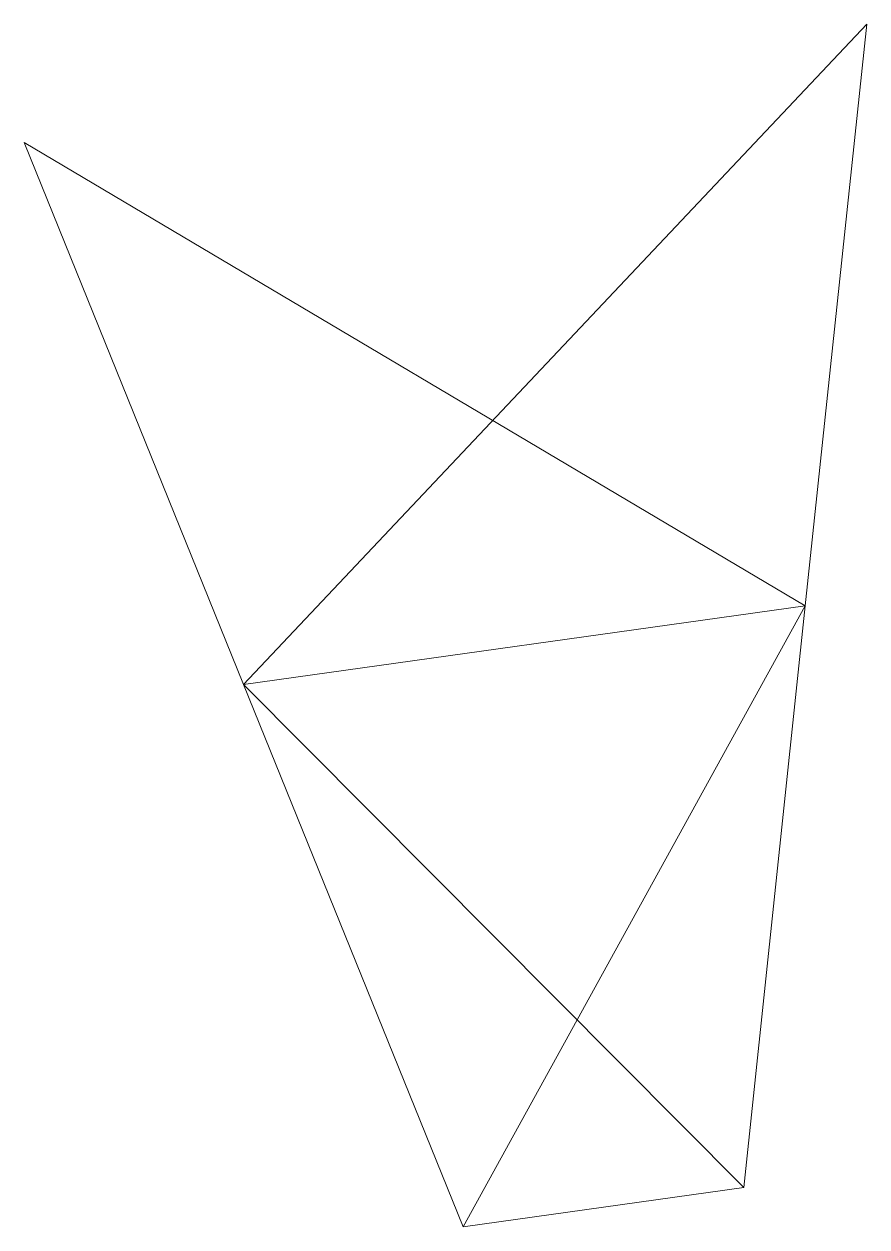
# Model space of a CAD drawing. Extents: x -21.9 to 21.9, y 1.3 to 52.7.
# Drawn here: x -15.458 to -13.477, y 1.274 to 4.1 of the extents above.
import ezdxf

# ---------------------------------------------------------------- set-up
doc = ezdxf.new("R2010")
doc.units = 0
doc.header["$MEASUREMENT"] = 0
doc.layers.add('L56X5', color=90, linetype='CONTINUOUS', lineweight=0)

msp = doc.modelspace()

# ---------------------------------------------------------------- linework, layer by layer
at = {"layer": 'L56X5'}
for p, q in [((-14.942, 2.548, -0.667), (-13.477, 4.1, -1)), ((-13.622, 2.733, -0.667), (-13.477, 4.1, 1)), ((-13.622, 2.733, 0.667), (-15.458, 3.822, 1)), ((-14.942, 2.548, 0.667), (-15.458, 3.822, -1)), ((-13.622, 2.733, 0.667), (-14.942, 2.548, 0.667)), ((-14.942, 2.548, -0.667), (-13.622, 2.733, -0.667)), ((-14.942, 2.548, 0.667), (-13.622, 2.733, -0.667)), ((-13.622, 2.733, 0.667), (-14.942, 2.548, -0.667)), ((-14.426, 1.274, -0.333), (-13.622, 2.733, -0.667)), ((-13.766, 1.367, -0.333), (-13.622, 2.733, 0.667)), ((-13.622, 2.733, -0.667), (-13.622, 2.733, 0.667)), ((-13.766, 1.367, 0.333), (-14.942, 2.548, 0.667)), ((-14.426, 1.274, 0.333), (-14.942, 2.548, -0.667)), ((-14.942, 2.548, 0.667), (-14.942, 2.548, -0.667)), ((-13.766, 1.367, 0.333), (-14.426, 1.274, 0.333)), ((-14.426, 1.274, -0.333), (-13.766, 1.367, -0.333)), ((-14.426, 1.274, 0.333), (-13.766, 1.367, -0.333)), ((-14.426, 1.274, -0.333), (-13.766, 1.367, 0.333)), ((-13.766, 1.367, -0.333), (-13.766, 1.367, 0.333)), ((-14.426, 1.274, 0.333), (-14.426, 1.274, -0.333))]:
    msp.add_line(p, q, dxfattribs=at)

doc.saveas('drawing.dxf')
